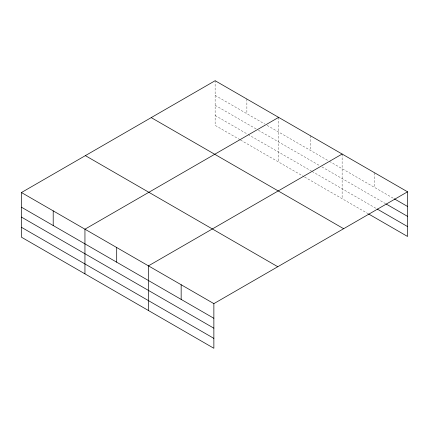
<?xml version="1.0" encoding="UTF-8"?>
<svg xmlns="http://www.w3.org/2000/svg" width="429" height="429" viewBox="0 0 429 429"><rect width="100%" height="100%" fill="white"/><g stroke="black" fill="none" stroke-linecap="round" stroke-linejoin="round"><path stroke-width="0.32" stroke-dasharray="2.15 1.61" d="M239.956 139.704L215.133 125.37L215.133 80.716M215.133 95.377L264.773 124.04M267.085 125.375L328.85 161.036M329.429 161.368L393.779 198.52M215.133 105.277L256.118 128.941M258.424 130.271L319.616 165.599M321.922 166.935L385.741 203.775M215.133 115.476L246.879 133.805M248.037 134.47L311.534 171.133M312.108 171.466L376.56 208.676M240.53 140.036L304.027 176.694M304.606 177.032L367.953 213.604M374.839 172.919L374.839 187.586M342.127 154.038L342.127 198.691M310.381 135.703L310.381 150.37M278.63 117.374L278.63 162.033M246.879 99.045L246.879 113.706"/><path stroke-width="0.64" d="M368.527 213.932L407.55 236.465L407.55 191.806L215.133 80.716L21.45 192.535L21.45 237.194L213.867 348.284L213.867 303.63L21.45 192.535M278.63 117.374L84.947 229.199L84.947 273.852M342.127 154.038L148.445 265.857L148.445 310.516M213.867 303.63L407.55 191.806M394.353 198.847L407.55 206.467M386.315 204.107L407.55 216.366M377.134 209.003L407.55 226.566M151.217 117.616L343.634 228.705M85.366 155.636L277.783 266.725M21.45 207.202L213.867 318.291M21.45 217.095L213.867 328.19M21.45 227.295L213.867 338.384M181.156 284.743L181.156 299.404M116.699 247.528L116.699 262.189M53.201 210.864L53.201 225.531"/></g></svg>
